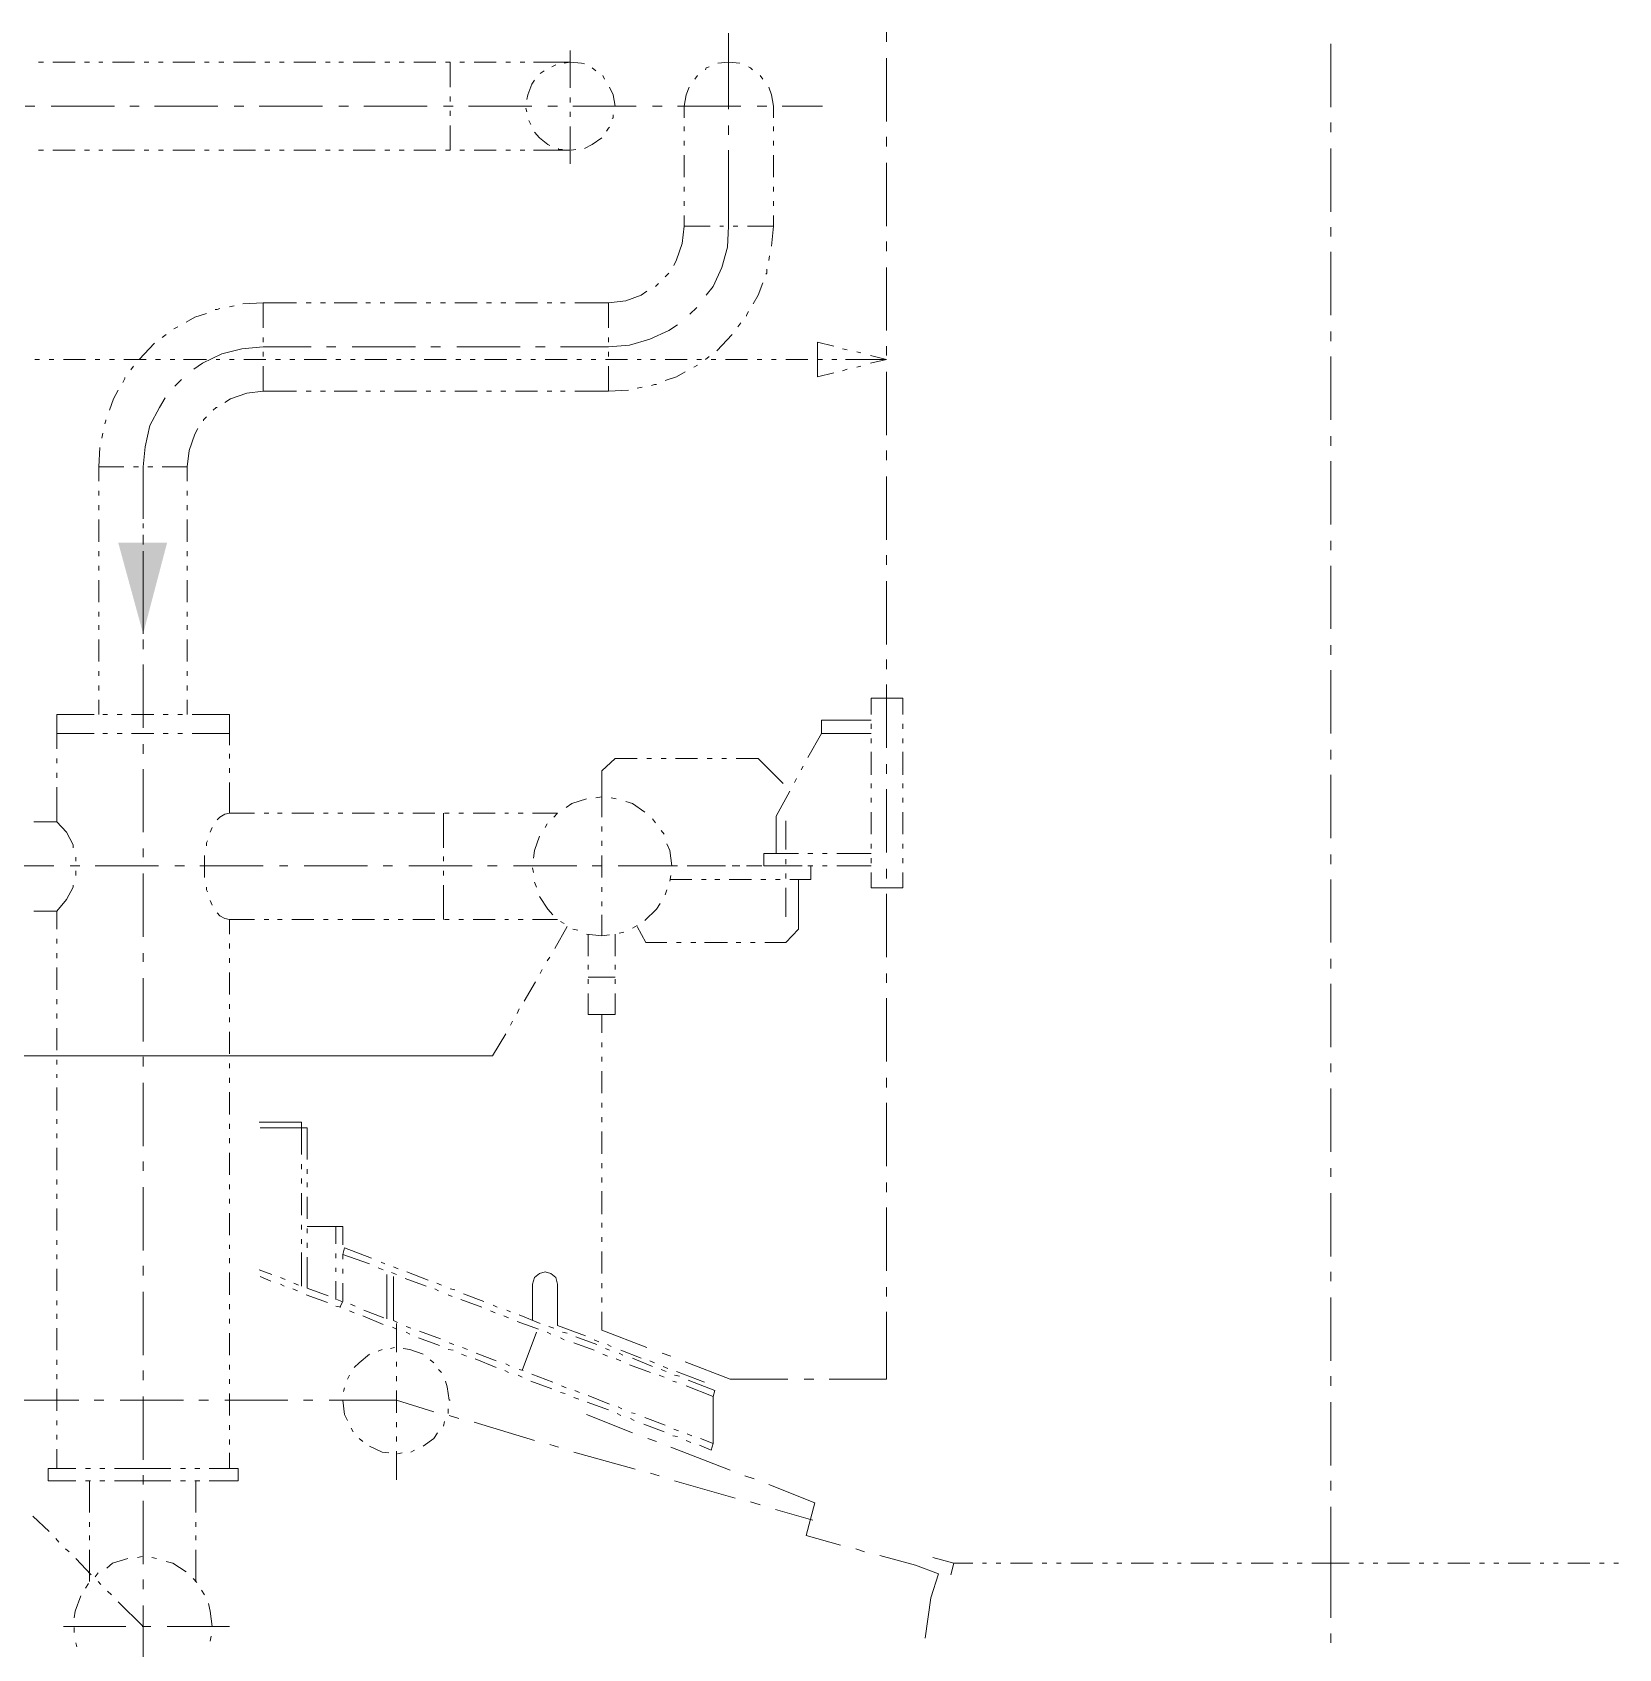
# Model space of a CAD drawing. Header units: millimetres. Extents: x 0 to 588, y 0 to 874.
# Drawn here: x 98.27 to 133.27, y 330.31 to 365.97 of the extents above; entities that cross this region are included whole.
import ezdxf

# ---------------------------------------------------------------- set-up
doc = ezdxf.new("R2010")
doc.units = ezdxf.units.MM
doc.layers.get('0').update_dxf_attribs({"lineweight": 18})

msp = doc.modelspace()

# ---------------------------------------------------------------- hatches: boundary and pattern name
msp.add_hatch(color=0).paths.add_polyline_path([(100.711, 352.7), (101.24, 354.711), (100.161, 354.711)], flags=0)

# ---------------------------------------------------------------- linework, layer by layer
at = {"color": 0, "lineweight": 0}
for points in [[(113.623, 364.278), (113.623, 365.95)], [(117.115, 365.76), (117.115, 365.972)], [(126.915, 364.321), (126.915, 365.718)], [(98.51, 365.315), (98.404, 365.315)], [(99.208, 365.315), (98.721, 365.315)], [(99.526, 365.315), (99.42, 365.315)], [(99.822, 365.315), (99.737, 365.315)], [(100.52, 365.315), (100.034, 365.315)], [(100.838, 365.315), (100.732, 365.315)], [(101.156, 365.315), (101.05, 365.315)], [(101.854, 365.315), (101.367, 365.315)], [(102.171, 365.315), (102.066, 365.315)], [(102.489, 365.315), (102.383, 365.315)], [(103.188, 365.315), (102.701, 365.315)], [(103.505, 365.315), (103.399, 365.315)], [(103.823, 365.315), (103.717, 365.315)], [(104.521, 365.315), (104.034, 365.315)], [(104.838, 365.315), (104.733, 365.315)], [(105.135, 365.315), (105.029, 365.315)], [(105.833, 365.315), (105.347, 365.315)], [(106.151, 365.315), (106.045, 365.315)], [(106.468, 365.315), (106.362, 365.315)], [(107.167, 365.315), (106.68, 365.315)], [(107.484, 365.315), (107.379, 365.315)], [(107.484, 365.315), (107.484, 364.765)], [(107.802, 365.315), (107.696, 365.315)], [(108.5, 365.315), (108.013, 365.315)], [(108.818, 365.315), (108.712, 365.315)], [(109.135, 365.315), (109.029, 365.315)], [(110.13, 365.315), (109.326, 365.315)], [(109.813, 365.252), (109.728, 365.21)], [(110.448, 365.273), (110.384, 365.294), (110.13, 365.315), (110.003, 365.294)], [(110.13, 365.57), (110.13, 364.744)], [(113.877, 365.294), (113.623, 365.315), (113.39, 365.294)], [(117.115, 364.003), (117.115, 365.4)], [(109.347, 364.913), (109.284, 364.829), (109.199, 364.596), (109.178, 364.49)], [(109.559, 365.125), (109.474, 365.062)], [(110.702, 365.125), (110.617, 365.188)], [(110.892, 364.935), (110.85, 365.019)], [(112.945, 365.019), (112.882, 364.935)], [(113.199, 365.21), (113.136, 365.188), (113.115, 365.146)], [(114.152, 365.146), (114.109, 365.188), (114.067, 365.21)], [(114.385, 364.935), (114.321, 365.019)], [(107.484, 364.553), (107.484, 364.448)], [(110.13, 364.532), (110.13, 364.426)], [(111.125, 364.342), (111.083, 364.596), (110.998, 364.765)], [(112.755, 364.765), (112.691, 364.596), (112.649, 364.342)], [(114.618, 364.342), (114.575, 364.596), (114.512, 364.765)], [(98.319, 364.342), (98.108, 364.342)], [(100.076, 364.342), (98.679, 364.342)], [(100.626, 364.342), (100.415, 364.342)], [(102.362, 364.342), (100.965, 364.342)], [(102.933, 364.342), (102.722, 364.342)], [(104.669, 364.342), (103.272, 364.342)], [(105.241, 364.342), (105.029, 364.342)], [(106.976, 364.342), (105.579, 364.342)], [(107.548, 364.342), (107.336, 364.342)], [(107.484, 364.236), (107.484, 364.13)], [(109.284, 364.342), (107.886, 364.342)], [(109.156, 364.3), (109.178, 364.215)], [(109.855, 364.342), (109.643, 364.342)], [(110.13, 364.215), (110.13, 364.109)], [(111.591, 364.342), (110.194, 364.342)], [(111.061, 364.067), (111.083, 364.088), (111.083, 364.151)], [(111.125, 364.342), (111.146, 364.342)], [(112.162, 364.342), (111.951, 364.342)], [(113.898, 364.342), (112.501, 364.342)], [(112.649, 364.088), (112.649, 364.342)], [(114.469, 364.342), (114.258, 364.342)], [(114.618, 364.088), (114.618, 364.342)], [(115.697, 364.342), (114.808, 364.342)], [(107.484, 363.918), (107.484, 363.368)], [(109.22, 364.024), (109.262, 363.94)], [(110.13, 363.897), (110.13, 363.072)], [(110.934, 363.791), (110.977, 363.855), (110.998, 363.876)], [(112.649, 363.791), (112.649, 363.897)], [(113.623, 363.707), (113.623, 363.918)], [(114.618, 363.791), (114.618, 363.897)], [(126.915, 363.77), (126.915, 363.982)], [(109.347, 363.77), (109.453, 363.643), (109.643, 363.495), (109.686, 363.474)], [(110.448, 363.411), (110.617, 363.495), (110.829, 363.643)], [(112.649, 363.474), (112.649, 363.58)], [(114.618, 363.474), (114.618, 363.58)], [(117.115, 363.453), (117.115, 363.664)], [(98.51, 363.368), (98.404, 363.368)], [(99.208, 363.368), (98.721, 363.368)], [(99.526, 363.368), (99.42, 363.368)], [(99.822, 363.368), (99.737, 363.368)], [(100.52, 363.368), (100.034, 363.368)], [(100.838, 363.368), (100.732, 363.368)], [(101.156, 363.368), (101.05, 363.368)], [(101.854, 363.368), (101.367, 363.368)], [(102.171, 363.368), (102.066, 363.368)], [(102.489, 363.368), (102.383, 363.368)], [(103.188, 363.368), (102.701, 363.368)], [(103.505, 363.368), (103.399, 363.368)], [(103.823, 363.368), (103.717, 363.368)], [(104.521, 363.368), (104.034, 363.368)], [(104.838, 363.368), (104.733, 363.368)], [(105.135, 363.368), (105.029, 363.368)], [(105.833, 363.368), (105.347, 363.368)], [(106.151, 363.368), (106.045, 363.368)], [(106.468, 363.368), (106.362, 363.368)], [(107.167, 363.368), (106.68, 363.368)], [(107.484, 363.368), (107.379, 363.368)], [(107.802, 363.368), (107.696, 363.368)], [(108.5, 363.368), (108.013, 363.368)], [(108.818, 363.368), (108.712, 363.368)], [(109.135, 363.368), (109.029, 363.368)], [(110.13, 363.368), (109.326, 363.368)], [(109.876, 363.411), (109.876, 363.389), (109.961, 363.389)], [(110.151, 363.368), (110.257, 363.389)], [(112.649, 362.776), (112.649, 363.262)], [(113.623, 361.696), (113.623, 363.368)], [(114.618, 362.776), (114.618, 363.262)], [(117.115, 361.696), (117.115, 363.093)], [(126.915, 362.014), (126.915, 363.411)], [(112.649, 362.458), (112.649, 362.564)], [(114.618, 362.458), (114.618, 362.564)], [(112.649, 362.14), (112.649, 362.246)], [(114.618, 362.14), (114.618, 362.246)], [(112.416, 360.828), (112.48, 360.955), (112.607, 361.315), (112.649, 361.696)], [(112.649, 361.696), (112.649, 361.929)], [(112.649, 361.696), (113.221, 361.696)], [(113.136, 360.172), (113.284, 360.363), (113.475, 360.786), (113.602, 361.23), (113.623, 361.696)], [(113.432, 361.696), (113.517, 361.696)], [(113.728, 361.696), (113.834, 361.696)], [(114.046, 361.696), (114.618, 361.696)], [(114.575, 361.252), (114.618, 361.696)], [(114.618, 361.696), (114.618, 361.929)], [(126.915, 361.463), (126.915, 361.675)], [(117.115, 361.146), (117.115, 361.357)], [(114.512, 360.934), (114.533, 361.04)], [(126.915, 359.728), (126.915, 361.125)], [(112.226, 360.574), (112.289, 360.638), (112.31, 360.659)], [(114.448, 360.638), (114.469, 360.659), (114.469, 360.743)], [(117.115, 359.389), (117.115, 360.786)], [(110.977, 360.003), (111.358, 360.045), (111.697, 360.172), (111.823, 360.257)], [(112.014, 360.363), (112.078, 360.426)], [(114.173, 359.981), (114.279, 360.172), (114.385, 360.447)], [(102.404, 359.876), (102.341, 359.854), (102.299, 359.854)], [(102.722, 359.939), (102.616, 359.918)], [(103.357, 360.003), (102.912, 359.981)], [(103.357, 360.003), (103.357, 359.452)], [(104.098, 360.003), (103.357, 360.003)], [(104.415, 360.003), (104.309, 360.003)], [(104.733, 360.003), (104.627, 360.003)], [(105.431, 360.003), (104.923, 360.003)], [(105.728, 360.003), (105.622, 360.003)], [(106.045, 360.003), (105.939, 360.003)], [(106.743, 360.003), (106.257, 360.003)], [(107.061, 360.003), (106.955, 360.003)], [(107.379, 360.003), (107.273, 360.003)], [(108.077, 360.003), (107.59, 360.003)], [(108.394, 360.003), (108.289, 360.003)], [(108.712, 360.003), (108.606, 360.003)], [(109.41, 360.003), (108.924, 360.003)], [(109.728, 360.003), (109.622, 360.003)], [(110.024, 360.003), (109.918, 360.003)], [(110.977, 360.003), (110.236, 360.003)], [(110.977, 360.003), (110.977, 359.452)], [(112.776, 359.749), (112.924, 359.897)], [(102.108, 359.77), (101.854, 359.685), (101.663, 359.579)], [(110.977, 359.029), (111.442, 359.071), (111.887, 359.198), (112.31, 359.389), (112.501, 359.516)], [(113.834, 359.474), (113.898, 359.558)], [(114.025, 359.706), (114.025, 359.728), (114.067, 359.812)], [(101.219, 359.304), (101.134, 359.241)], [(101.473, 359.474), (101.388, 359.431)], [(103.357, 359.241), (103.357, 359.135)], [(110.977, 359.241), (110.977, 359.135)], [(113.369, 358.944), (113.707, 359.304)], [(126.915, 359.156), (126.915, 359.368)], [(100.965, 359.114), (100.626, 358.754)], [(103.357, 359.029), (102.891, 358.987), (102.447, 358.881), (102.023, 358.669), (101.833, 358.542)], [(104.415, 359.029), (103.357, 359.029)], [(103.357, 358.923), (103.357, 358.817)], [(104.966, 359.029), (104.754, 359.029)], [(106.722, 359.029), (105.325, 359.029)], [(107.273, 359.029), (107.061, 359.029)], [(109.029, 359.029), (107.632, 359.029)], [(109.58, 359.029), (109.368, 359.029)], [(110.977, 359.029), (109.918, 359.029)], [(110.977, 358.923), (110.977, 358.817)], [(113.115, 358.754), (113.199, 358.817)], [(115.591, 359.135), (115.591, 358.373)], [(115.951, 359.05), (115.591, 359.135)], [(116.247, 358.966), (116.141, 358.987)], [(116.544, 358.902), (116.459, 358.923)], [(117.115, 358.754), (116.755, 358.839)], [(117.115, 358.839), (117.115, 359.05)], [(126.915, 357.42), (126.915, 358.817)], [(98.425, 358.754), (98.319, 358.754)], [(98.743, 358.754), (98.637, 358.754)], [(99.441, 358.754), (98.954, 358.754)], [(99.758, 358.754), (99.653, 358.754)], [(100.076, 358.754), (99.97, 358.754)], [(100.775, 358.754), (100.288, 358.754)], [(100.499, 358.606), (100.436, 358.521)], [(101.092, 358.754), (100.986, 358.754)], [(101.409, 358.754), (101.304, 358.754)], [(102.108, 358.754), (101.6, 358.754)], [(102.404, 358.754), (102.32, 358.754)], [(103.357, 358.606), (103.357, 358.055), (102.997, 358.013), (102.637, 357.886), (102.51, 357.801)], [(102.722, 358.754), (102.616, 358.754)], [(103.42, 358.754), (102.933, 358.754)], [(103.738, 358.754), (103.632, 358.754)], [(104.055, 358.754), (103.95, 358.754)], [(104.754, 358.754), (104.267, 358.754)], [(105.071, 358.754), (104.966, 358.754)], [(105.389, 358.754), (105.283, 358.754)], [(106.087, 358.754), (105.6, 358.754)], [(106.405, 358.754), (106.299, 358.754)], [(106.701, 358.754), (106.617, 358.754)], [(107.4, 358.754), (106.913, 358.754)], [(107.717, 358.754), (107.611, 358.754)], [(108.035, 358.754), (107.929, 358.754)], [(108.733, 358.754), (108.246, 358.754)], [(109.051, 358.754), (108.945, 358.754)], [(109.368, 358.754), (109.262, 358.754)], [(110.067, 358.754), (109.58, 358.754)], [(110.384, 358.754), (110.278, 358.754)], [(110.702, 358.754), (110.596, 358.754)], [(111.4, 358.754), (110.913, 358.754)], [(110.977, 358.606), (110.977, 358.055)], [(111.697, 358.754), (111.612, 358.754)], [(112.014, 358.754), (111.908, 358.754)], [(112.713, 358.754), (112.226, 358.754)], [(112.226, 358.288), (112.48, 358.373), (112.67, 358.479)], [(112.861, 358.584), (112.945, 358.627)], [(113.03, 358.754), (112.924, 358.754)], [(113.347, 358.754), (113.242, 358.754)], [(114.046, 358.754), (113.559, 358.754)], [(114.364, 358.754), (114.258, 358.754)], [(114.681, 358.754), (114.575, 358.754)], [(115.379, 358.754), (114.893, 358.754)], [(115.697, 358.754), (115.591, 358.754)], [(115.591, 358.373), (115.951, 358.457)], [(116.014, 358.754), (115.909, 358.754)], [(116.141, 358.5), (116.247, 358.542)], [(117.115, 358.754), (116.205, 358.754)], [(116.459, 358.584), (116.544, 358.606)], [(116.755, 358.669), (117.115, 358.754)], [(117.115, 357.082), (117.115, 358.479)], [(100.309, 358.352), (100.309, 358.33), (100.266, 358.246)], [(101.558, 358.309), (101.409, 358.161)], [(111.612, 358.119), (111.718, 358.14)], [(111.929, 358.182), (111.993, 358.204), (112.035, 358.204)], [(100.161, 358.077), (100.055, 357.886), (99.97, 357.632)], [(101.198, 357.907), (101.071, 357.695), (100.859, 357.293), (100.753, 356.828), (100.711, 356.383)], [(104.098, 358.055), (103.357, 358.055)], [(104.415, 358.055), (104.309, 358.055)], [(104.733, 358.055), (104.627, 358.055)], [(105.431, 358.055), (104.923, 358.055)], [(105.728, 358.055), (105.622, 358.055)], [(106.045, 358.055), (105.939, 358.055)], [(106.743, 358.055), (106.257, 358.055)], [(107.061, 358.055), (106.955, 358.055)], [(107.379, 358.055), (107.273, 358.055)], [(108.077, 358.055), (107.59, 358.055)], [(108.394, 358.055), (108.289, 358.055)], [(108.712, 358.055), (108.606, 358.055)], [(109.41, 358.055), (108.924, 358.055)], [(109.728, 358.055), (109.622, 358.055)], [(110.024, 358.055), (109.918, 358.055)], [(110.977, 358.055), (110.236, 358.055)], [(110.977, 358.055), (111.421, 358.077)], [(99.885, 357.42), (99.885, 357.399), (99.864, 357.336)], [(102.108, 357.484), (102.044, 357.42), (102.044, 357.399)], [(102.341, 357.695), (102.32, 357.695), (102.256, 357.632)], [(99.822, 357.124), (99.801, 357.018)], [(101.918, 357.23), (101.854, 357.103), (101.727, 356.743), (101.685, 356.383)], [(126.915, 356.849), (126.915, 357.06)], [(99.758, 356.807), (99.737, 356.383)], [(117.115, 356.531), (117.115, 356.743)], [(99.737, 356.383), (100.288, 356.383)], [(99.737, 356.383), (99.737, 356.066)], [(100.499, 356.383), (100.605, 356.383)], [(100.711, 356.383), (100.711, 355.24)], [(100.817, 356.383), (100.923, 356.383)], [(101.134, 356.383), (101.685, 356.383)], [(101.685, 356.383), (101.685, 356.066)], [(126.915, 355.113), (126.915, 356.51)], [(117.115, 354.774), (117.115, 356.171)], [(99.737, 355.854), (99.737, 355.748)], [(100.711, 355.833), (100.711, 355.346)], [(101.685, 355.854), (101.685, 355.748)], [(99.737, 355.536), (99.737, 355.431)], [(101.685, 355.536), (101.685, 355.431)], [(99.737, 355.219), (99.737, 354.732)], [(100.711, 355.134), (100.711, 355.029)], [(100.711, 354.88), (100.711, 354.669)], [(101.685, 355.219), (101.685, 354.732)], [(99.737, 354.521), (99.737, 354.415)], [(100.711, 354.817), (100.711, 354.711)], [(100.711, 354.521), (100.711, 354.012)], [(101.685, 354.521), (101.685, 354.415)], [(126.915, 354.542), (126.915, 354.753)], [(99.737, 354.203), (99.737, 354.097)], [(100.711, 354.33), (100.711, 352.933)], [(101.685, 354.203), (101.685, 354.097)], [(117.115, 354.224), (117.115, 354.436)], [(126.915, 352.806), (126.915, 354.203)], [(99.737, 353.885), (99.737, 353.399)], [(100.711, 353.822), (100.711, 353.716)], [(101.685, 353.885), (101.685, 353.399)], [(117.115, 352.467), (117.115, 353.864)], [(100.711, 353.505), (100.711, 353.399)], [(99.737, 353.187), (99.737, 353.081)], [(100.711, 353.187), (100.711, 352.7)], [(101.685, 353.187), (101.685, 353.081)], [(99.737, 352.891), (99.737, 352.785)], [(101.685, 352.891), (101.685, 352.785)], [(99.737, 352.573), (99.737, 352.086)], [(100.711, 352.573), (100.711, 352.361)], [(101.685, 352.573), (101.685, 352.086)], [(126.915, 352.235), (126.915, 352.446)], [(100.711, 352.023), (100.711, 350.626)], [(117.115, 351.917), (117.115, 352.129)], [(99.737, 351.875), (99.737, 351.769)], [(101.685, 351.875), (101.685, 351.769)], [(126.915, 350.499), (126.915, 351.896)], [(99.737, 351.557), (99.737, 351.451)], [(101.685, 351.557), (101.685, 351.451)], [(117.115, 350.181), (117.115, 351.578)], [(99.737, 351.24), (99.737, 350.922)], [(101.685, 351.24), (101.685, 350.922)], [(116.776, 351.282), (117.475, 351.282)], [(116.776, 350.922), (116.776, 351.282)], [(117.475, 350.922), (117.475, 351.282)], [(98.806, 350.922), (99.632, 350.922)], [(98.806, 350.922), (98.806, 350.16)], [(99.822, 350.922), (99.928, 350.922)], [(100.139, 350.922), (100.245, 350.922)], [(100.457, 350.922), (100.944, 350.922)], [(101.156, 350.922), (101.261, 350.922)], [(101.473, 350.922), (101.579, 350.922)], [(101.79, 350.922), (102.616, 350.922)], [(102.616, 350.922), (102.616, 350.245)], [(115.676, 350.795), (116.776, 350.795)], [(115.676, 350.499), (115.676, 350.795)], [(115.676, 350.795), (116.776, 350.795)], [(116.776, 350.605), (116.776, 350.711)], [(117.475, 350.605), (117.475, 350.711)], [(98.806, 350.499), (99.632, 350.499)], [(99.822, 350.499), (99.928, 350.499)], [(100.139, 350.499), (100.245, 350.499)], [(100.457, 350.499), (100.944, 350.499)], [(100.711, 350.266), (100.711, 350.054)], [(101.156, 350.499), (101.261, 350.499)], [(101.473, 350.499), (101.579, 350.499)], [(101.79, 350.499), (102.616, 350.499)], [(115.379, 349.97), (115.676, 350.499), (116.776, 350.499)], [(116.776, 350.287), (116.776, 350.393)], [(117.475, 350.287), (117.475, 350.393)], [(98.806, 349.949), (98.806, 349.843)], [(102.616, 350.054), (102.616, 349.949)], [(111.125, 349.949), (110.829, 349.673)], [(111.612, 349.949), (111.125, 349.949)], [(111.929, 349.949), (111.823, 349.949)], [(112.247, 349.949), (112.141, 349.949)], [(112.945, 349.949), (112.459, 349.949)], [(113.263, 349.949), (113.157, 349.949)], [(113.58, 349.949), (113.475, 349.949)], [(114.279, 349.949), (113.792, 349.949)], [(114.829, 349.398), (114.279, 349.949)], [(116.776, 349.589), (116.776, 350.097)], [(117.475, 349.589), (117.475, 350.097)], [(126.915, 349.927), (126.915, 350.139)], [(98.806, 349.631), (98.806, 349.525)], [(100.711, 349.716), (100.711, 348.319)], [(102.616, 349.737), (102.616, 349.631)], [(110.829, 349.673), (110.829, 349.102)], [(115.231, 349.695), (115.274, 349.779)], [(117.115, 349.61), (117.115, 349.822)], [(126.915, 348.192), (126.915, 349.589)], [(98.806, 349.313), (98.806, 348.551)], [(102.616, 349.419), (102.616, 348.742)], [(114.681, 348.678), (114.977, 349.229)], [(115.083, 349.419), (115.126, 349.504)], [(116.776, 349.292), (116.776, 349.398)], [(117.115, 347.874), (117.115, 349.271)], [(117.475, 349.292), (117.475, 349.398)], [(110.49, 349.06), (110.172, 348.954), (110.046, 348.869)], [(110.829, 349.102), (110.702, 349.081)], [(110.829, 349.102), (110.829, 348.657)], [(111.146, 349.06), (111.04, 349.081)], [(111.781, 348.763), (111.506, 348.954), (111.358, 348.996)], [(116.776, 348.975), (116.776, 349.081)], [(117.475, 348.975), (117.475, 349.081)], [(98.806, 348.551), (98.298, 348.551)], [(99.166, 347.98), (99.166, 348.043), (99.018, 348.319), (98.806, 348.551)], [(102.616, 348.742), (102.51, 348.721), (102.404, 348.657), (102.341, 348.594)], [(103.166, 348.742), (102.616, 348.742)], [(103.484, 348.742), (103.378, 348.742)], [(103.78, 348.742), (103.674, 348.742)], [(104.479, 348.742), (103.992, 348.742)], [(104.796, 348.742), (104.69, 348.742)], [(105.114, 348.742), (105.008, 348.742)], [(105.812, 348.742), (105.325, 348.742)], [(106.13, 348.742), (106.024, 348.742)], [(106.447, 348.742), (106.341, 348.742)], [(107.146, 348.742), (106.659, 348.742)], [(107.336, 347.98), (107.336, 348.742)], [(107.463, 348.742), (107.357, 348.742)], [(107.781, 348.742), (107.675, 348.742)], [(108.479, 348.742), (107.992, 348.742)], [(108.775, 348.742), (108.691, 348.742)], [(109.093, 348.742), (108.987, 348.742)], [(109.855, 348.742), (109.305, 348.742)], [(109.622, 348.509), (109.58, 348.425)], [(109.855, 348.742), (109.77, 348.657)], [(112.014, 348.53), (111.951, 348.615)], [(114.681, 347.853), (114.681, 348.678)], [(114.893, 347.938), (114.893, 348.573)], [(116.776, 348.276), (116.776, 348.763)], [(117.475, 348.276), (117.475, 348.763)], [(102.129, 348.128), (102.108, 348.086), (102.108, 348.022)], [(102.235, 348.425), (102.193, 348.319)], [(109.453, 348.234), (109.347, 347.916), (109.326, 347.747)], [(110.829, 348.446), (110.829, 348.34)], [(110.829, 348.128), (110.829, 348.022)], [(112.204, 348.276), (112.141, 348.361)], [(99.229, 347.684), (99.229, 347.768)], [(100.711, 347.959), (100.711, 347.768)], [(102.066, 347.811), (102.066, 347.324)], [(107.336, 347.684), (107.336, 347.789)], [(110.829, 347.811), (110.829, 347.324)], [(112.374, 347.578), (112.332, 347.916), (112.268, 348.065)], [(114.406, 347.578), (114.406, 347.853)], [(114.406, 347.853), (115.168, 347.853)], [(115.379, 347.853), (115.485, 347.853)], [(115.697, 347.853), (115.803, 347.853)], [(116.014, 347.853), (116.776, 347.853)], [(116.776, 347.959), (116.776, 348.065)], [(116.776, 347.641), (116.776, 347.747)], [(117.475, 347.959), (117.475, 348.065)], [(117.475, 347.641), (117.475, 347.747)], [(126.915, 347.62), (126.915, 347.832)], [(98.743, 347.578), (97.346, 347.578)], [(99.314, 347.578), (99.102, 347.578)], [(99.229, 347.366), (99.229, 347.472)], [(101.05, 347.578), (99.653, 347.578)], [(100.711, 347.409), (100.711, 346.012)], [(101.621, 347.578), (101.409, 347.578)], [(103.357, 347.578), (101.96, 347.578)], [(103.907, 347.578), (103.717, 347.578)], [(105.664, 347.578), (104.267, 347.578)], [(106.214, 347.578), (106.003, 347.578)], [(107.971, 347.578), (106.574, 347.578)], [(107.336, 347.366), (107.336, 347.472)], [(108.522, 347.578), (108.31, 347.578)], [(110.278, 347.578), (108.881, 347.578)], [(109.305, 347.536), (109.326, 347.43)], [(110.829, 347.578), (110.617, 347.578)], [(112.374, 347.578), (111.189, 347.578)], [(111.527, 347.578), (111.866, 347.578)], [(112.078, 347.578), (112.183, 347.578)], [(112.374, 347.578), (112.395, 347.578)], [(112.395, 347.578), (112.501, 347.578)], [(112.713, 347.578), (113.559, 347.578)], [(112.713, 347.578), (113.199, 347.578)], [(113.411, 347.578), (113.496, 347.578)], [(113.707, 347.578), (113.813, 347.578)], [(113.771, 347.578), (113.877, 347.578)], [(114.025, 347.578), (114.364, 347.578)], [(114.088, 347.578), (114.194, 347.578)], [(115.168, 347.578), (114.406, 347.578)], [(114.406, 347.578), (115.252, 347.578)], [(114.893, 347.62), (114.893, 347.726)], [(114.893, 347.303), (114.893, 347.409)], [(115.485, 347.578), (115.379, 347.578)], [(115.443, 347.578), (115.443, 347.281)], [(115.803, 347.578), (115.697, 347.578)], [(116.776, 347.578), (116.014, 347.578)], [(116.776, 347.091), (116.776, 347.43)], [(117.115, 347.303), (117.115, 347.514)], [(117.475, 347.091), (117.475, 347.43)], [(98.806, 346.583), (99.018, 346.837), (99.166, 347.112), (99.166, 347.154)], [(102.108, 347.112), (102.108, 347.049), (102.129, 347.006)], [(107.336, 346.392), (107.336, 347.154)], [(109.347, 347.218), (109.389, 347.112)], [(110.829, 347.112), (110.829, 347.006)], [(112.226, 346.943), (112.268, 347.049)], [(112.332, 347.239), (112.353, 347.366)], [(112.818, 347.281), (112.353, 347.281)], [(113.136, 347.281), (113.03, 347.281)], [(113.432, 347.281), (113.326, 347.281)], [(114.131, 347.281), (113.644, 347.281)], [(114.448, 347.281), (114.342, 347.281)], [(114.766, 347.281), (114.66, 347.281)], [(114.893, 345.885), (115.168, 346.181), (115.168, 347.281)], [(114.893, 346.456), (114.893, 347.091)], [(115.443, 347.281), (114.977, 347.281)], [(117.475, 347.091), (116.776, 347.091)], [(126.915, 345.885), (126.915, 347.281)], [(102.193, 346.816), (102.235, 346.71)], [(109.453, 346.901), (109.643, 346.625), (109.749, 346.498)], [(110.829, 346.795), (110.829, 346.689)], [(111.781, 346.371), (112.035, 346.625), (112.12, 346.752)], [(117.115, 345.567), (117.115, 346.964)], [(98.806, 346.583), (98.298, 346.583)], [(98.806, 346.181), (98.806, 346.583)], [(102.341, 346.541), (102.404, 346.477), (102.51, 346.414), (102.616, 346.392)], [(102.616, 346.075), (102.616, 346.392)], [(103.166, 346.392), (102.616, 346.392)], [(103.484, 346.392), (103.378, 346.392)], [(103.78, 346.392), (103.674, 346.392)], [(104.479, 346.392), (103.992, 346.392)], [(104.796, 346.392), (104.69, 346.392)], [(105.114, 346.392), (105.008, 346.392)], [(105.812, 346.392), (105.325, 346.392)], [(106.13, 346.392), (106.024, 346.392)], [(106.447, 346.392), (106.341, 346.392)], [(107.146, 346.392), (106.659, 346.392)], [(107.463, 346.392), (107.357, 346.392)], [(107.781, 346.392), (107.675, 346.392)], [(108.479, 346.392), (107.992, 346.392)], [(108.775, 346.392), (108.691, 346.392)], [(109.093, 346.392), (108.987, 346.392)], [(109.855, 346.392), (109.305, 346.392)], [(109.918, 346.35), (110.003, 346.308)], [(110.829, 346.498), (110.829, 346.033)], [(98.806, 345.863), (98.806, 345.969)], [(110.067, 346.244), (109.791, 345.757)], [(110.194, 346.181), (110.299, 346.16)], [(110.49, 346.075), (110.829, 346.033), (110.998, 346.054)], [(110.532, 345.588), (110.532, 346.075)], [(111.125, 345.588), (111.125, 346.075)], [(111.21, 346.096), (111.316, 346.117)], [(111.506, 346.202), (111.612, 346.265)], [(111.612, 346.244), (111.802, 345.885)], [(98.806, 345.546), (98.806, 345.652)], [(100.711, 345.652), (100.711, 345.461)], [(102.616, 345.757), (102.616, 345.863)], [(112.268, 345.885), (111.802, 345.885)], [(112.585, 345.885), (112.48, 345.885)], [(112.903, 345.885), (112.797, 345.885)], [(113.602, 345.885), (113.094, 345.885)], [(113.898, 345.885), (113.792, 345.885)], [(114.215, 345.885), (114.109, 345.885)], [(114.893, 345.885), (114.427, 345.885)], [(98.806, 344.847), (98.806, 345.334)], [(102.616, 345.44), (102.616, 345.546)], [(109.516, 345.292), (109.474, 345.207)], [(109.686, 345.567), (109.622, 345.482)], [(110.532, 345.292), (110.532, 345.398)], [(111.125, 345.292), (111.125, 345.398)], [(126.915, 345.313), (126.915, 345.525)], [(100.711, 345.101), (100.711, 343.704)], [(102.616, 344.741), (102.616, 345.228)], [(109.368, 345.017), (109.114, 344.593)], [(110.532, 345.123), (111.125, 345.123)], [(110.532, 344.974), (110.532, 345.08)], [(111.125, 344.974), (111.125, 345.08)], [(117.115, 344.995), (117.115, 345.207)], [(126.915, 343.577), (126.915, 344.974)], [(98.806, 344.53), (98.806, 344.636)], [(110.532, 344.297), (110.532, 344.763)], [(111.125, 344.297), (111.125, 344.763)], [(117.115, 343.26), (117.115, 344.657)], [(98.806, 344.212), (98.806, 344.318)], [(102.616, 344.424), (102.616, 344.53)], [(102.616, 344.128), (102.616, 344.233)], [(109.008, 344.424), (108.966, 344.318)], [(110.532, 344.297), (111.125, 344.297)], [(110.829, 343.895), (110.829, 344.297)], [(98.806, 343.514), (98.806, 344.001)], [(102.616, 343.429), (102.616, 343.916)], [(108.712, 343.874), (108.416, 343.387)], [(108.86, 344.149), (108.818, 344.064)], [(110.829, 343.577), (110.829, 343.683)], [(108.416, 343.387), (97.134, 343.387)], [(98.806, 343.196), (98.806, 343.302)], [(100.711, 343.366), (100.711, 343.154)], [(102.616, 343.112), (102.616, 343.217)], [(110.829, 343.26), (110.829, 343.366)], [(126.915, 343.027), (126.915, 343.217)], [(98.806, 342.9), (98.806, 342.985)], [(100.711, 342.794), (100.711, 341.397)], [(102.616, 342.794), (102.616, 342.9)], [(110.829, 342.561), (110.829, 343.048)], [(117.115, 342.688), (117.115, 342.9)], [(98.806, 342.18), (98.806, 342.688)], [(102.616, 342.096), (102.616, 342.582)], [(126.915, 341.27), (126.915, 342.667)], [(110.829, 342.244), (110.829, 342.35)], [(117.115, 340.953), (117.115, 342.35)], [(98.806, 341.884), (98.806, 341.99)], [(102.616, 341.778), (102.616, 341.884)], [(104.204, 341.926), (103.272, 341.926)], [(104.331, 341.799), (103.293, 341.799)], [(104.204, 341.926), (104.204, 341.207)], [(104.331, 341.799), (104.331, 341.101)], [(110.829, 341.926), (110.829, 342.032)], [(110.829, 341.228), (110.829, 341.715)], [(98.806, 341.567), (98.806, 341.672)], [(98.806, 340.868), (98.806, 341.355)], [(102.616, 341.461), (102.616, 341.567)], [(100.711, 341.058), (100.711, 340.847)], [(102.616, 340.762), (102.616, 341.249)], [(104.204, 340.995), (104.204, 340.889)], [(110.829, 340.91), (110.829, 341.016)], [(98.806, 340.55), (98.806, 340.656)], [(104.204, 340.678), (104.204, 340.572)], [(104.331, 340.889), (104.331, 340.783)], [(110.829, 340.593), (110.829, 340.699)], [(126.915, 340.72), (126.915, 340.91)], [(98.806, 340.233), (98.806, 340.339)], [(100.711, 340.487), (100.711, 339.09)], [(102.616, 340.445), (102.616, 340.55)], [(104.204, 340.36), (104.204, 339.873)], [(104.331, 340.593), (104.331, 340.487)], [(104.331, 340.275), (104.331, 339.788)], [(110.829, 339.894), (110.829, 340.402)], [(117.115, 340.381), (117.115, 340.593)], [(126.915, 338.963), (126.915, 340.36)], [(98.806, 339.534), (98.806, 340.021)], [(102.616, 340.127), (102.616, 340.233)], [(102.616, 339.429), (102.616, 339.916)], [(117.115, 338.646), (117.115, 340.043)], [(104.204, 339.661), (104.204, 339.556)], [(105.114, 339.619), (104.331, 339.619)], [(104.331, 339.577), (104.331, 339.471)], [(104.966, 339.238), (104.966, 339.619)], [(105.114, 339.217), (105.114, 339.619)], [(110.829, 339.598), (110.829, 339.704)], [(98.806, 339.217), (98.806, 339.323)], [(102.616, 339.132), (102.616, 339.217)], [(104.204, 339.344), (104.204, 339.238)], [(104.331, 339.259), (104.331, 339.154)], [(110.829, 339.281), (110.829, 339.386)], [(98.806, 338.899), (98.806, 339.005)], [(102.616, 338.815), (102.616, 338.921)], [(104.204, 339.048), (104.204, 338.307)], [(104.331, 338.942), (104.331, 338.264)], [(104.966, 338.921), (104.966, 339.026)], [(105.114, 339.005), (105.156, 339.154)], [(105.706, 338.794), (105.114, 339.005)], [(105.114, 338.899), (105.114, 339.005)], [(105.749, 338.921), (105.156, 339.154)], [(106.045, 338.794), (105.96, 338.836)], [(110.829, 338.582), (110.829, 339.069)], [(98.806, 338.201), (98.806, 338.688)], [(100.711, 338.751), (100.711, 338.54)], [(102.616, 338.116), (102.616, 338.603)], [(103.547, 338.561), (103.272, 338.667)], [(103.526, 338.413), (103.293, 338.519)], [(103.844, 338.455), (103.738, 338.497)], [(104.966, 338.624), (104.966, 338.709)], [(105.114, 338.582), (105.114, 338.688)], [(106.003, 338.667), (105.897, 338.709)], [(106.087, 337.587), (106.087, 338.561)], [(106.299, 338.561), (106.193, 338.603)], [(106.341, 338.688), (106.236, 338.73)], [(106.236, 337.545), (106.236, 338.519)], [(106.955, 338.307), (106.49, 338.476)], [(106.998, 338.434), (106.532, 338.624)], [(110.469, 337.206), (109.855, 337.439), (109.855, 338.349), (109.813, 338.497), (109.707, 338.582), (109.58, 338.624), (109.453, 338.582), (109.347, 338.497), (109.305, 338.349), (109.305, 337.545)], [(126.915, 338.413), (126.915, 338.624)], [(100.711, 338.18), (100.711, 336.783)], [(103.823, 338.307), (103.738, 338.349)], [(104.119, 338.201), (104.013, 338.243)], [(104.14, 338.328), (104.034, 338.37)], [(104.775, 337.947), (104.309, 338.116)], [(104.796, 338.095), (104.331, 338.264)], [(104.966, 338.01), (104.966, 338.413)], [(105.05, 337.841), (105.114, 337.968), (105.114, 338.37)], [(107.23, 338.201), (107.146, 338.243)], [(107.294, 338.328), (107.188, 338.37)], [(107.527, 338.074), (107.442, 338.116)], [(107.59, 338.222), (107.484, 338.243)], [(108.225, 337.968), (107.781, 338.137)], [(110.829, 338.264), (110.829, 338.37)], [(117.115, 338.074), (117.115, 338.286)], [(98.806, 337.884), (98.806, 337.989)], [(102.616, 337.799), (102.616, 337.905)], [(105.071, 337.841), (104.966, 337.862)], [(105.093, 337.968), (104.987, 338.01)], [(105.368, 337.714), (105.262, 337.757)], [(105.389, 337.862), (105.283, 337.905)], [(106.024, 337.608), (105.579, 337.778)], [(108.183, 337.841), (107.717, 338.01)], [(108.479, 337.714), (108.373, 337.757)], [(108.522, 337.841), (108.437, 337.884)], [(108.818, 337.735), (108.733, 337.778)], [(110.829, 337.947), (110.829, 338.053)], [(126.915, 336.656), (126.915, 338.053)], [(98.806, 337.587), (98.806, 337.693)], [(102.616, 337.481), (102.616, 337.587)], [(106.003, 337.46), (105.558, 337.651)], [(106.32, 337.502), (106.236, 337.545)], [(106.299, 337.481), (106.299, 336.846)], [(106.617, 337.375), (106.511, 337.418)], [(108.775, 337.608), (108.67, 337.651)], [(109.432, 337.354), (108.966, 337.524)], [(109.474, 337.481), (109.008, 337.672)], [(109.77, 337.375), (109.665, 337.418)], [(110.829, 337.333), (110.829, 337.735)], [(117.115, 336.254), (117.115, 337.735)], [(98.806, 336.889), (98.806, 337.375)], [(102.616, 336.783), (102.616, 337.27)], [(106.299, 337.354), (106.214, 337.397)], [(106.595, 337.248), (106.511, 337.291)], [(107.251, 336.995), (106.786, 337.164)], [(107.273, 337.143), (106.807, 337.312)], [(107.569, 337.016), (107.463, 337.058)], [(109.072, 336.444), (109.389, 337.291)], [(109.707, 337.248), (109.622, 337.291)], [(110.003, 337.122), (109.918, 337.164)], [(110.067, 337.27), (109.961, 337.291)], [(110.659, 336.889), (110.215, 337.058)], [(110.723, 337.016), (110.257, 337.185)], [(110.765, 337.079), (110.659, 337.122)], [(111.823, 336.952), (110.829, 337.333)], [(105.706, 336.804), (105.474, 336.613), (105.368, 336.508)], [(105.981, 336.91), (105.897, 336.868)], [(106.257, 336.952), (106.172, 336.931)], [(106.892, 336.804), (106.595, 336.91), (106.447, 336.931)], [(107.548, 336.889), (107.442, 336.91)], [(107.844, 336.762), (107.738, 336.804)], [(107.865, 336.91), (107.76, 336.952)], [(108.5, 336.508), (108.035, 336.698)], [(108.5, 336.656), (108.056, 336.825)], [(110.956, 336.762), (110.85, 336.804)], [(110.998, 336.889), (110.913, 336.931)], [(111.04, 336.973), (110.956, 337.016)], [(111.252, 336.656), (111.146, 336.698)], [(111.294, 336.783), (111.21, 336.825)], [(111.697, 336.719), (111.252, 336.889)], [(111.951, 336.529), (111.506, 336.719)], [(112.353, 336.762), (112.162, 336.825)], [(98.806, 336.571), (98.806, 336.677)], [(98.806, 336.254), (98.806, 336.36)], [(100.711, 336.444), (100.711, 336.233)], [(102.616, 336.465), (102.616, 336.571)], [(105.262, 336.338), (105.219, 336.254)], [(106.299, 336.635), (106.299, 336.529)], [(107.124, 336.613), (107.04, 336.677)], [(107.294, 336.402), (107.23, 336.465)], [(108.775, 336.402), (108.691, 336.444)], [(108.797, 336.55), (108.712, 336.592)], [(109.072, 336.296), (108.987, 336.338)], [(109.093, 336.444), (109.008, 336.465)], [(109.749, 336.19), (109.284, 336.36)], [(111.908, 336.402), (111.442, 336.571)], [(111.993, 336.613), (111.887, 336.656)], [(112.204, 336.296), (112.099, 336.338)], [(112.247, 336.423), (112.141, 336.465)], [(112.289, 336.486), (112.183, 336.529)], [(112.543, 336.317), (112.437, 336.338)], [(113.094, 336.19), (112.48, 336.423)], [(113.665, 336.254), (112.67, 336.635)], [(98.806, 335.555), (98.806, 336.042)], [(102.616, 336.148), (102.616, 336.254)], [(105.156, 336.063), (105.135, 335.978)], [(106.299, 336.317), (106.299, 336.211)], [(106.299, 336), (106.299, 335.513)], [(107.463, 335.788), (107.421, 336.084), (107.379, 336.211)], [(109.728, 336.042), (109.262, 336.211)], [(110.046, 336.063), (109.94, 336.106)], [(110.342, 335.957), (110.236, 336)], [(112.48, 336.19), (112.395, 336.211)], [(113.284, 335.873), (112.691, 336.106)], [(113.326, 336), (112.734, 336.233)], [(113.242, 334.687), (113.284, 334.836), (113.284, 335.873), (113.326, 336)], [(113.665, 336.254), (114.935, 336.254)], [(115.295, 336.254), (115.507, 336.254)], [(115.845, 336.254), (117.115, 336.254)], [(126.915, 336.106), (126.915, 336.317)], [(99.293, 335.788), (97.79, 335.788)], [(99.843, 335.788), (99.632, 335.788)], [(101.6, 335.788), (100.203, 335.788)], [(100.711, 335.873), (100.711, 334.476)], [(102.15, 335.788), (101.939, 335.788)], [(103.907, 335.788), (102.51, 335.788)], [(102.616, 335.449), (102.616, 335.936)], [(104.457, 335.788), (104.246, 335.788)], [(106.299, 335.788), (104.817, 335.788)], [(105.114, 335.788), (105.156, 335.471), (105.219, 335.344)], [(107.124, 335.534), (106.299, 335.788)], [(107.463, 335.788), (107.484, 335.788)], [(110.024, 335.936), (109.918, 335.957)], [(110.321, 335.809), (110.215, 335.851)], [(110.977, 335.576), (110.511, 335.746)], [(110.998, 335.703), (110.532, 335.894)], [(111.273, 335.598), (111.189, 335.64)], [(126.915, 334.349), (126.915, 335.746)], [(98.806, 335.238), (98.806, 335.344)], [(106.299, 335.301), (106.299, 335.195)], [(107.336, 335.216), (107.357, 335.322)], [(107.442, 335.492), (107.442, 335.598)], [(107.675, 335.386), (107.463, 335.449)], [(109.347, 334.899), (108.013, 335.301)], [(111.506, 335.068), (110.49, 335.471)], [(111.252, 335.449), (111.167, 335.492)], [(111.548, 335.344), (111.464, 335.386)], [(111.57, 335.492), (111.485, 335.513)], [(112.226, 335.238), (111.781, 335.407)], [(98.806, 334.92), (98.806, 335.026)], [(102.616, 335.132), (102.616, 335.238)], [(102.616, 334.814), (102.616, 334.92)], [(105.304, 335.174), (105.347, 335.089)], [(105.474, 334.941), (105.558, 334.878)], [(106.299, 334.984), (106.299, 334.878)], [(106.892, 334.772), (107.124, 334.941), (107.209, 335.068)], [(112.204, 335.089), (111.76, 335.259)], [(112.035, 334.878), (111.845, 334.941)], [(112.501, 334.984), (112.395, 335.005)], [(112.522, 335.111), (112.416, 335.153)], [(112.818, 335.005), (112.713, 335.047)], [(113.284, 334.836), (113.009, 334.941)], [(98.806, 334.285), (98.806, 334.709)], [(102.616, 334.285), (102.616, 334.624)], [(105.706, 334.772), (105.981, 334.645), (106.13, 334.624)], [(106.299, 334.666), (106.299, 334.031)], [(106.32, 334.603), (106.426, 334.624)], [(106.617, 334.645), (106.701, 334.687)], [(109.876, 334.751), (109.686, 334.814)], [(111.57, 334.264), (110.215, 334.645)], [(113.665, 334.243), (112.353, 334.751)], [(112.797, 334.857), (112.691, 334.899)], [(113.242, 334.687), (112.988, 334.793)], [(98.615, 334.285), (98.615, 334.01), (99.229, 334.01)], [(98.615, 334.285), (99.229, 334.285)], [(99.441, 334.285), (99.547, 334.285)], [(99.758, 334.285), (99.864, 334.285)], [(100.076, 334.285), (100.711, 334.285)], [(101.325, 334.285), (100.711, 334.285)], [(101.642, 334.285), (101.537, 334.285)], [(101.96, 334.285), (101.854, 334.285)], [(102.806, 334.01), (102.806, 334.285), (102.171, 334.285)], [(99.441, 334.01), (99.547, 334.01)], [(99.526, 334.01), (99.526, 333.312)], [(99.758, 334.01), (99.864, 334.01)], [(100.076, 334.01), (100.711, 334.01)], [(100.711, 334.137), (100.711, 333.925)], [(101.325, 334.01), (100.711, 334.01)], [(101.642, 334.01), (101.537, 334.01)], [(101.96, 334.01), (101.854, 334.01)], [(101.875, 334.01), (101.875, 333.312)], [(102.806, 334.01), (102.171, 334.01)], [(112.099, 334.116), (111.908, 334.179)], [(113.771, 333.629), (112.437, 334.01)], [(114.194, 334.052), (113.983, 334.116)], [(115.528, 333.523), (114.512, 333.925)], [(126.915, 333.798), (126.915, 334.01)], [(100.711, 333.565), (100.711, 332.168)], [(114.321, 333.481), (114.109, 333.544)], [(115.337, 332.803), (115.528, 333.523)], [(98.637, 332.888), (98.277, 333.227)], [(115.485, 333.142), (114.66, 333.375)], [(126.915, 332.19), (126.915, 333.438)], [(99.526, 333.1), (99.526, 332.994)], [(99.526, 332.803), (99.526, 332.698)], [(101.875, 333.1), (101.875, 332.994)], [(101.875, 332.803), (101.875, 332.698)], [(116.099, 332.592), (115.337, 332.803)], [(98.848, 332.655), (98.785, 332.74)], [(99.081, 332.444), (98.996, 332.507)], [(99.526, 332.486), (99.526, 331.788)], [(101.875, 332.486), (101.875, 331.788)], [(116.628, 332.444), (116.438, 332.507)], [(99.568, 331.936), (99.229, 332.296)], [(100.372, 332.296), (100.034, 332.19), (99.907, 332.084)], [(100.69, 332.338), (100.584, 332.317)], [(101.007, 332.296), (100.901, 332.317)], [(101.663, 331.999), (101.367, 332.19), (101.219, 332.232)], [(117.75, 332.147), (116.967, 332.359)], [(117.75, 332.147), (118.258, 331.957), (118.089, 331.428)], [(118.131, 332.317), (118.597, 332.19), (118.533, 331.936)], [(118.597, 332.19), (119.02, 332.19)], [(119.232, 332.19), (119.317, 332.19)], [(119.528, 332.19), (119.634, 332.19)], [(119.846, 332.19), (120.332, 332.19)], [(120.544, 332.19), (120.65, 332.19)], [(120.862, 332.19), (120.968, 332.19)], [(121.179, 332.19), (121.666, 332.19)], [(121.878, 332.19), (121.984, 332.19)], [(122.195, 332.19), (122.301, 332.19)], [(122.513, 332.19), (122.999, 332.19)], [(123.211, 332.19), (123.317, 332.19)], [(123.529, 332.19), (123.613, 332.19)], [(123.825, 332.19), (124.333, 332.19)], [(124.523, 332.19), (124.629, 332.19)], [(124.841, 332.19), (124.947, 332.19)], [(125.159, 332.19), (125.645, 332.19)], [(125.857, 332.19), (125.963, 332.19)], [(126.174, 332.19), (126.28, 332.19)], [(126.492, 332.19), (126.915, 332.19)], [(127.317, 332.19), (126.915, 332.19)], [(126.915, 330.983), (126.915, 332.19)], [(127.635, 332.19), (127.529, 332.19)], [(127.953, 332.19), (127.847, 332.19)], [(128.651, 332.19), (128.164, 332.19)], [(128.969, 332.19), (128.863, 332.19)], [(129.286, 332.19), (129.18, 332.19)], [(129.984, 332.19), (129.498, 332.19)], [(130.302, 332.19), (130.196, 332.19)], [(130.619, 332.19), (130.514, 332.19)], [(131.318, 332.19), (130.831, 332.19)], [(131.614, 332.19), (131.53, 332.19)], [(131.932, 332.19), (131.826, 332.19)], [(132.63, 332.19), (132.143, 332.19)], [(132.948, 332.19), (132.842, 332.19)], [(133.265, 332.19), (133.16, 332.19)], [(99.504, 331.745), (99.441, 331.639)], [(99.716, 331.978), (99.653, 331.893)], [(99.78, 331.724), (99.716, 331.788)], [(100.711, 331.83), (100.711, 331.618)], [(101.896, 331.766), (101.812, 331.851)], [(99.335, 331.47), (99.208, 331.131), (99.187, 330.983)], [(100.013, 331.491), (99.928, 331.576)], [(100.711, 330.793), (100.161, 331.343)], [(102.066, 331.491), (102.002, 331.597)], [(117.962, 330.539), (118.089, 331.428)], [(100.711, 331.258), (100.711, 329.861)], [(102.235, 330.793), (102.193, 331.131), (102.15, 331.301)], [(98.954, 330.793), (100.33, 330.793)], [(99.187, 330.772), (99.187, 330.666)], [(100.69, 330.793), (100.88, 330.793)], [(101.24, 330.793), (102.616, 330.793)], [(102.235, 330.793), (102.256, 330.793)], [(126.915, 330.433), (126.915, 330.644)], [(99.229, 330.433), (99.251, 330.348)], [(102.193, 330.475), (102.214, 330.581)]]:
    msp.add_lwpolyline(points, dxfattribs=at)

doc.saveas('drawing.dxf')
